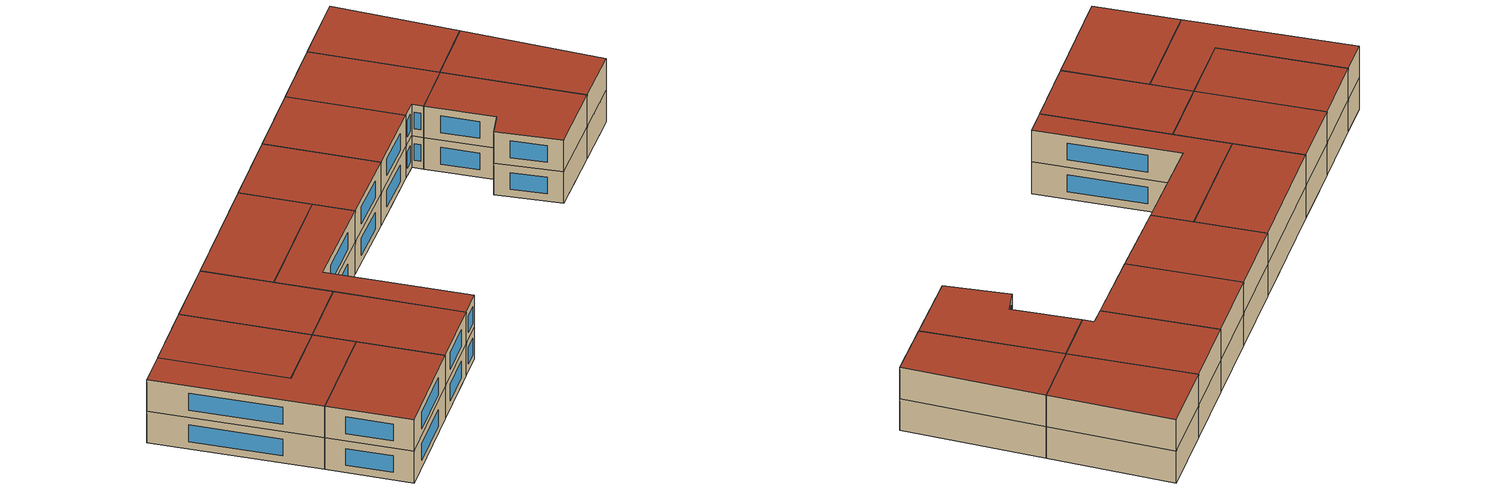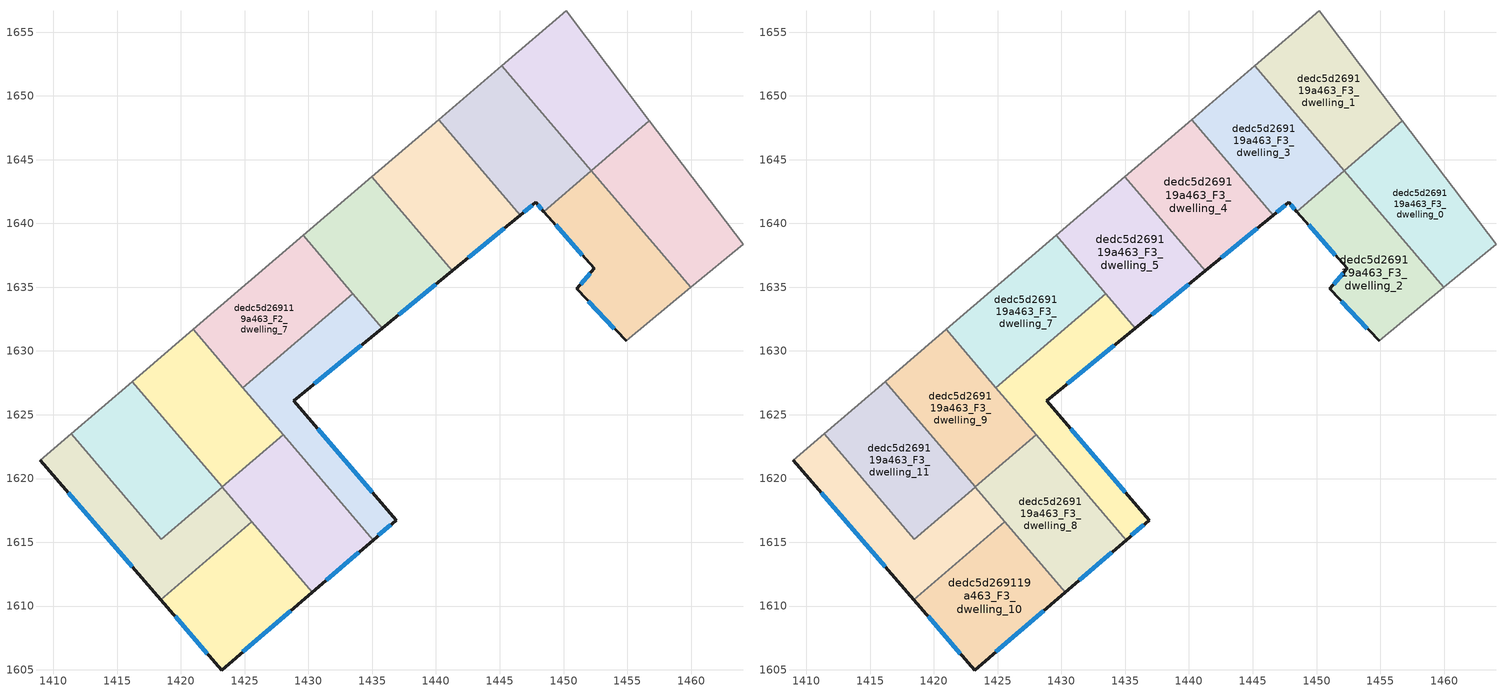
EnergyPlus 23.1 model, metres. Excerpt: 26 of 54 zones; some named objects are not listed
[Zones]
dedc5d269119a463_F2_dwelling_0
 floor to dedc5d269119a463_F1_dwelling_1 (EU_floor_Construction): 1454.6,1646.22 1462.45,1637.03 1460.31,1635.27 1452.49,1644.42 z6
 floor to dedc5d269119a463_F1_dwelling_0 (EU_floor_Construction): 1456.74,1648.04 1464.07,1638.38 1462.45,1637.03 1454.6,1646.22 z6
 floor to dedc5d269119a463_F1_dwelling_2 (EU_floor_Construction): 1452.49,1644.42 1460.31,1635.27 1459.98,1634.99 1452.17,1644.14 z6
 wall to dedc5d269119a463_F2_dwelling_1 (EU_wall_Construction): 1456.74,1648.04 1452.17,1644.14 z6:9
 wall adiabatic (EU_wall_Construction): 1459.98,1634.99 1464.07,1638.38 1456.74,1648.04 z6:9
 wall to dedc5d269119a463_F2_dwelling_2 (EU_wall_Construction): 1452.19,1644.12 1459.98,1634.99 z6:9
 wall to dedc5d269119a463_F2_dwelling_3 (EU_wall_Construction): 1452.17,1644.14 1452.19,1644.12 z6:9
dedc5d269119a463_F2_dwelling_1
 floor to dedc5d269119a463_F1_dwelling_0 (EU_floor_Construction): 1450.2,1656.67 1456.74,1648.04 1454.6,1646.22 1447.59,1654.44 z6
 floor to dedc5d269119a463_F1_dwelling_1 (EU_floor_Construction): 1447.59,1654.44 1454.6,1646.22 1452.49,1644.42 1445.48,1652.63 z6
 floor to dedc5d269119a463_F1_dwelling_2 (EU_floor_Construction): 1445.48,1652.63 1452.49,1644.42 1452.17,1644.14 1445.15,1652.36 z6
 wall adiabatic (EU_wall_Construction): 1456.74,1648.04 1450.2,1656.67 1445.15,1652.36 z6:9
 wall to dedc5d269119a463_F2_dwelling_3 (EU_wall_Construction): 1445.15,1652.36 1452.17,1644.14 z6:9
dedc5d269119a463_F2_dwelling_10
 floor to dedc5d269119a463_F1_dwelling_11 (EU_floor_Construction): 1425.05,1616.16 1429.78,1610.63 1427.56,1608.73 1422.83,1614.27 z6
 floor to dedc5d269119a463_F1_dwelling_13 (EU_floor_Construction): 1420.62,1612.38 1425.35,1606.83 1423.19,1604.98 1418.42,1610.5 z6
 floor to dedc5d269119a463_F1_dwelling_10 (EU_floor_Construction): 1425.56,1616.6 1430.29,1611.07 1429.78,1610.63 1425.05,1616.16 z6
 floor to dedc5d269119a463_F1_dwelling_12 (EU_floor_Construction): 1422.83,1614.27 1427.56,1608.73 1425.35,1606.83 1420.62,1612.38 z6
 wall outside (EU_wall_Construction): 1418.41,1610.5 1423.19,1604.98 1430.29,1611.07 z6:9
 wall to dedc5d269119a463_F2_dwelling_12 (EU_wall_Construction): 1425.57,1616.6 1418.41,1610.5 z6:9
 wall to dedc5d269119a463_F2_dwelling_8 (EU_wall_Construction): 1430.29,1611.07 1425.57,1616.6 z6:9
 window (EU_Window_Construction): 1419.54,1609.2 1422.07,1606.27 / 1424.86,1606.41 1428.62,1609.64 z6.7:8.3
dedc5d269119a463_F2_dwelling_11
 floor to dedc5d269119a463_F1_dwelling_11 (EU_floor_Construction): 1415.66,1627.17 1422.72,1618.9 1420.5,1617 1413.44,1625.27 z6
 floor to dedc5d269119a463_F1_dwelling_12 (EU_floor_Construction): 1413.44,1625.27 1420.5,1617 1418.45,1615.25 1411.39,1623.53 z6
 floor to dedc5d269119a463_F1_dwelling_10 (EU_floor_Construction): 1416.17,1627.61 1423.23,1619.33 1422.72,1618.9 1415.66,1627.17 z6
 wall to dedc5d269119a463_F2_dwelling_12 (EU_wall_Construction): 1411.39,1623.53 1418.45,1615.25 1423.23,1619.33 z6:9
 wall adiabatic (EU_wall_Construction): 1416.17,1627.61 1411.39,1623.53 z6:9
 wall to dedc5d269119a463_F2_dwelling_9 (EU_wall_Construction): 1423.23,1619.34 1416.17,1627.61 z6:9
dedc5d269119a463_F2_dwelling_12
 floor to dedc5d269119a463_F1_dwelling_13 (EU_floor_Construction): 1411.22,1623.38 1420.62,1612.38 1418.42,1610.5 1408.95,1621.44 z6
 floor to dedc5d269119a463_F1_dwelling_12 (EU_floor_Construction): 1420.5,1617 1422.83,1614.27 1420.62,1612.38 1411.22,1623.38 1411.39,1623.53 1418.45,1615.25 z6
 floor to dedc5d269119a463_F1_dwelling_11 (EU_floor_Construction): 1422.72,1618.9 1425.05,1616.16 1422.83,1614.27 1420.5,1617 z6
 floor to dedc5d269119a463_F1_dwelling_10 (EU_floor_Construction): 1423.23,1619.33 1425.56,1616.6 1425.05,1616.16 1422.72,1618.9 z6
 wall outside (EU_wall_Construction): 1408.95,1621.44 1418.41,1610.5 z6:9
 wall adiabatic (EU_wall_Construction): 1411.39,1623.53 1408.95,1621.44 z6:9
 wall to dedc5d269119a463_F2_dwelling_8 (EU_wall_Construction): 1425.56,1616.6 1423.23,1619.33 z6:9
 window (EU_Window_Construction): 1411.17,1618.87 1416.19,1613.07 z6.7:8.3
dedc5d269119a463_F2_dwelling_2
 floor to dedc5d269119a463_F1_dwelling_2 (EU_floor_Construction): 1452.19,1644.12 1459.98,1634.99 1458.16,1633.49 1458.07,1633.42 1458.01,1633.37 1450.24,1642.46 z6
 floor to dedc5d269119a463_F1_dwelling_3 (EU_floor_Construction): 1450.24,1642.46 1458.01,1633.37 1454.9,1630.8 1451.02,1634.88 1452.41,1636.47 1448.45,1640.93 z6
 wall outside (EU_wall_Construction): 1448.45,1640.93 1452.41,1636.47 1451.02,1634.88 1454.9,1630.8 z6:9
 wall to dedc5d269119a463_F2_dwelling_3 (EU_wall_Construction): 1452.19,1644.12 1448.45,1640.93 z6:9
 wall adiabatic (EU_wall_Construction): 1454.9,1630.8 1459.98,1634.99 z6:9
 window (EU_Window_Construction): 1451.93,1633.92 1453.99,1631.75 / 1452.08,1636.1 1451.35,1635.25 / 1449.38,1639.88 1451.48,1637.52 z6.7:8.3
dedc5d269119a463_F2_dwelling_3
 floor to dedc5d269119a463_F1_dwelling_3 (EU_floor_Construction): 1443.21,1650.7 1450.24,1642.46 1448.45,1640.93 1447.82,1641.65 1447.56,1641.44 1441.15,1648.94 z6
 floor to dedc5d269119a463_F1_dwelling_2 (EU_floor_Construction): 1445.15,1652.36 1452.19,1644.12 1450.24,1642.46 1443.21,1650.7 z6
 floor to dedc5d269119a463_F1_dwelling_4 (EU_floor_Construction): 1441.15,1648.94 1447.56,1641.44 1446.59,1640.64 1440.2,1648.13 z6
 wall outside (EU_wall_Construction): 1446.59,1640.64 1447.82,1641.65 1448.45,1640.93 z6:9
 wall adiabatic (EU_wall_Construction): 1445.15,1652.36 1440.2,1648.13 z6:9
 wall to dedc5d269119a463_F2_dwelling_4 (EU_wall_Construction): 1440.2,1648.13 1446.59,1640.64 z6:9
 window (EU_Window_Construction): 1447.97,1641.48 1448.3,1641.1 / 1446.88,1640.88 1447.53,1641.41 z6.7:8.3
dedc5d269119a463_F2_dwelling_4
 floor to dedc5d269119a463_F1_dwelling_4 (EU_floor_Construction): 1440.2,1648.13 1446.59,1640.64 1443.22,1637.88 1436.89,1645.3 z6
 floor to dedc5d269119a463_F1_dwelling_5 (EU_floor_Construction): 1436.89,1645.3 1443.22,1637.88 1441.28,1636.29 1434.98,1643.67 z6
 wall outside (EU_wall_Construction): 1441.28,1636.29 1446.59,1640.64 z6:9
 wall adiabatic (EU_wall_Construction): 1440.2,1648.13 1434.98,1643.67 z6:9
 wall to dedc5d269119a463_F2_dwelling_5 (EU_wall_Construction): 1434.98,1643.67 1441.28,1636.29 z6:9
 window (EU_Window_Construction): 1442.53,1637.32 1445.34,1639.62 z6.7:8.3
dedc5d269119a463_F2_dwelling_5
 floor to dedc5d269119a463_F1_dwelling_5 (EU_floor_Construction): 1434.98,1643.67 1441.28,1636.29 1438.15,1633.73 1431.91,1641.04 z6
 floor to dedc5d269119a463_F1_dwelling_6 (EU_floor_Construction): 1431.91,1641.04 1438.15,1633.73 1435.79,1631.79 1429.58,1639.06 z6
 wall outside (EU_wall_Construction): 1435.79,1631.79 1441.28,1636.29 z6:9
 wall adiabatic (EU_wall_Construction): 1434.98,1643.67 1429.58,1639.06 z6:9
 wall to dedc5d269119a463_F2_dwelling_7 (EU_wall_Construction): 1429.58,1639.06 1433.49,1634.48 z6:9
 wall to dedc5d269119a463_F2_dwelling_6 (EU_wall_Construction): 1433.49,1634.48 1435.79,1631.79 z6:9
 window (EU_Window_Construction): 1437.08,1632.85 1439.99,1635.24 z6.7:8.3
dedc5d269119a463_F2_dwelling_6
 floor to dedc5d269119a463_F1_dwelling_8 (EU_floor_Construction): 1428.83,1626.1 1436.89,1616.73 1435.06,1615.17 1424.86,1627.11 1426.23,1628.28 1428.4,1625.74 z6
 floor to dedc5d269119a463_F1_dwelling_6 (EU_floor_Construction): 1433.49,1634.48 1435.79,1631.79 1433.01,1629.52 1430.76,1632.15 z6
 floor to dedc5d269119a463_F1_dwelling_7 (EU_floor_Construction): 1430.76,1632.15 1433.01,1629.52 1428.39,1625.74 1426.23,1628.28 z6
 wall outside (EU_wall_Construction): 1435.06,1615.17 1436.89,1616.73 1428.83,1626.1 1435.79,1631.79 z6:9
 wall to dedc5d269119a463_F2_dwelling_7 (EU_wall_Construction): 1433.49,1634.48 1424.86,1627.11 z6:9
 wall to dedc5d269119a463_F2_dwelling_8 (EU_wall_Construction): 1428.01,1623.42 1435.06,1615.17 z6:9
 wall to dedc5d269119a463_F2_dwelling_9 (EU_wall_Construction): 1424.86,1627.11 1428.01,1623.42 z6:9
 window (EU_Window_Construction): 1435,1618.93 1430.72,1623.9 / 1435.49,1615.53 1436.46,1616.37 / 1430.47,1627.44 1434.15,1630.46 z6.7:8.3
dedc5d269119a463_F2_dwelling_7
 floor to dedc5d269119a463_F1_dwelling_6 (EU_floor_Construction): 1429.58,1639.06 1433.49,1634.48 1430.76,1632.15 1426.85,1636.73 z6
 floor to dedc5d269119a463_F1_dwelling_7 (EU_floor_Construction): 1426.85,1636.73 1430.76,1632.15 1426.23,1628.28 1422.32,1632.86 z6
 floor to dedc5d269119a463_F1_dwelling_8 (EU_floor_Construction): 1422.32,1632.86 1426.23,1628.28 1424.86,1627.11 1420.95,1631.69 z6
 wall adiabatic (EU_wall_Construction): 1429.58,1639.06 1420.95,1631.69 z6:9
 wall to dedc5d269119a463_F2_dwelling_9 (EU_wall_Construction): 1420.95,1631.69 1424.86,1627.11 z6:9
dedc5d269119a463_F2_dwelling_8
 floor to dedc5d269119a463_F1_dwelling_10 (EU_floor_Construction): 1424.93,1620.8 1431.99,1612.53 1430.29,1611.07 1423.23,1619.34 z6
 floor to dedc5d269119a463_F1_dwelling_8 (EU_floor_Construction): 1428.01,1623.42 1435.06,1615.17 1434.36,1614.56 1427.31,1622.83 z6
 floor to dedc5d269119a463_F1_dwelling_9 (EU_floor_Construction): 1427.31,1622.83 1434.36,1614.56 1434.21,1614.43 1431.99,1612.53 1424.93,1620.8 z6
 wall outside (EU_wall_Construction): 1430.29,1611.07 1435.06,1615.17 z6:9
 wall to dedc5d269119a463_F2_dwelling_9 (EU_wall_Construction): 1428.01,1623.42 1423.23,1619.34 z6:9
 window (EU_Window_Construction): 1431.41,1612.03 1433.94,1614.2 z6.7:8.3
dedc5d269119a463_F2_dwelling_9
 floor to dedc5d269119a463_F1_dwelling_9 (EU_floor_Construction): 1420.25,1631.09 1427.31,1622.83 1424.93,1620.8 1417.88,1629.06 1420.14,1630.99 z6
 floor to dedc5d269119a463_F1_dwelling_10 (EU_floor_Construction): 1417.88,1629.06 1424.93,1620.8 1423.23,1619.34 1416.17,1627.61 z6
 floor to dedc5d269119a463_F1_dwelling_8 (EU_floor_Construction): 1420.95,1631.69 1428.01,1623.42 1427.31,1622.83 1420.25,1631.09 z6
 wall adiabatic (EU_wall_Construction): 1420.95,1631.69 1416.17,1627.61 z6:9
dedc5d269119a463_F3_dwelling_0
 floor to dedc5d269119a463_F2_dwelling_0 (EU_floor_Construction): 1456.74,1648.04 1464.07,1638.38 1459.98,1634.99 1452.17,1644.14 z9
 wall to dedc5d269119a463_F3_dwelling_1 (EU_wall_Construction): 1456.74,1648.04 1452.17,1644.14 z9:12
 wall adiabatic (EU_wall_Construction): 1459.98,1634.99 1464.07,1638.38 1456.74,1648.04 z9:12
 wall to dedc5d269119a463_F3_dwelling_2 (EU_wall_Construction): 1452.19,1644.12 1459.98,1634.99 z9:12
 wall to dedc5d269119a463_F3_dwelling_3 (EU_wall_Construction): 1452.17,1644.14 1452.19,1644.12 z9:12
 roof outside (EU_roof_Construction): 1464.07,1638.38 1456.74,1648.04 1452.17,1644.14 1459.98,1634.99 z12
dedc5d269119a463_F3_dwelling_1
 floor to dedc5d269119a463_F2_dwelling_1 (EU_floor_Construction): 1450.2,1656.67 1456.74,1648.04 1452.17,1644.14 1445.15,1652.36 z9
 wall adiabatic (EU_wall_Construction): 1456.74,1648.04 1450.2,1656.67 1445.15,1652.36 z9:12
 wall to dedc5d269119a463_F3_dwelling_3 (EU_wall_Construction): 1445.15,1652.36 1452.17,1644.14 z9:12
 roof outside (EU_roof_Construction): 1456.74,1648.04 1450.2,1656.67 1445.15,1652.36 1452.17,1644.14 z12
dedc5d269119a463_F3_dwelling_10
 floor to dedc5d269119a463_F2_dwelling_10 (EU_floor_Construction): 1425.57,1616.6 1430.29,1611.07 1423.19,1604.98 1418.41,1610.5 z9
 wall outside (EU_wall_Construction): 1418.41,1610.5 1423.19,1604.98 1430.29,1611.07 z9:12
 wall to dedc5d269119a463_F3_dwelling_12 (EU_wall_Construction): 1425.57,1616.6 1418.41,1610.5 z9:12
 wall to dedc5d269119a463_F3_dwelling_8 (EU_wall_Construction): 1430.29,1611.07 1425.57,1616.6 z9:12
 window (EU_Window_Construction): 1419.54,1609.2 1422.07,1606.27 / 1424.86,1606.41 1428.62,1609.64 z9.7:11.3
 roof outside (EU_roof_Construction): 1430.29,1611.07 1425.57,1616.6 1418.41,1610.5 1423.19,1604.98 z12
dedc5d269119a463_F3_dwelling_11
 floor to dedc5d269119a463_F2_dwelling_11 (EU_floor_Construction): 1416.17,1627.61 1423.23,1619.33 1418.45,1615.25 1411.39,1623.53 z9
 wall to dedc5d269119a463_F3_dwelling_12 (EU_wall_Construction): 1411.39,1623.53 1418.45,1615.25 1423.23,1619.33 z9:12
 wall adiabatic (EU_wall_Construction): 1416.17,1627.61 1411.39,1623.53 z9:12
 wall to dedc5d269119a463_F3_dwelling_9 (EU_wall_Construction): 1423.23,1619.34 1416.17,1627.61 z9:12
 roof outside (EU_roof_Construction): 1423.23,1619.33 1416.17,1627.61 1411.39,1623.53 1418.45,1615.25 z12
dedc5d269119a463_F3_dwelling_12
 floor to dedc5d269119a463_F2_dwelling_12 (EU_floor_Construction): 1423.23,1619.33 1425.57,1616.6 1418.41,1610.5 1408.95,1621.44 1411.39,1623.53 1418.45,1615.25 z9
 wall outside (EU_wall_Construction): 1408.95,1621.44 1418.41,1610.5 z9:12
 wall adiabatic (EU_wall_Construction): 1411.39,1623.53 1408.95,1621.44 z9:12
 wall to dedc5d269119a463_F3_dwelling_8 (EU_wall_Construction): 1425.56,1616.6 1423.23,1619.33 z9:12
 window (EU_Window_Construction): 1411.17,1618.87 1416.19,1613.07 z9.7:11.3
 roof outside (EU_roof_Construction): 1425.57,1616.6 1423.23,1619.33 1418.45,1615.25 1411.39,1623.53 1408.95,1621.44 1418.41,1610.5 z12
dedc5d269119a463_F3_dwelling_2
 floor to dedc5d269119a463_F2_dwelling_2 (EU_floor_Construction): 1452.19,1644.12 1459.98,1634.99 1454.9,1630.8 1451.02,1634.88 1452.41,1636.47 1448.45,1640.93 z9
 wall outside (EU_wall_Construction): 1448.45,1640.93 1452.41,1636.47 1451.02,1634.88 1454.9,1630.8 z9:12
 wall to dedc5d269119a463_F3_dwelling_3 (EU_wall_Construction): 1452.19,1644.12 1448.45,1640.93 z9:12
 wall adiabatic (EU_wall_Construction): 1454.9,1630.8 1459.98,1634.99 z9:12
 window (EU_Window_Construction): 1451.93,1633.92 1453.99,1631.75 / 1452.08,1636.1 1451.35,1635.25 / 1449.38,1639.88 1451.48,1637.52 z9.7:11.3
 roof outside (EU_roof_Construction): 1459.98,1634.99 1452.19,1644.12 1448.45,1640.93 1452.41,1636.47 1451.02,1634.88 1454.9,1630.8 z12
dedc5d269119a463_F3_dwelling_3
 floor to dedc5d269119a463_F2_dwelling_3 (EU_floor_Construction): 1445.15,1652.36 1452.19,1644.12 1448.45,1640.93 1447.82,1641.65 1446.59,1640.64 1440.2,1648.13 z9
 wall outside (EU_wall_Construction): 1446.59,1640.64 1447.82,1641.65 1448.45,1640.93 z9:12
 wall adiabatic (EU_wall_Construction): 1445.15,1652.36 1440.2,1648.13 z9:12
 wall to dedc5d269119a463_F3_dwelling_4 (EU_wall_Construction): 1440.2,1648.13 1446.59,1640.64 z9:12
 window (EU_Window_Construction): 1447.97,1641.48 1448.3,1641.1 / 1446.88,1640.88 1447.53,1641.41 z9.7:11.3
 roof outside (EU_roof_Construction): 1452.19,1644.12 1445.15,1652.36 1440.2,1648.13 1446.59,1640.64 1447.82,1641.65 1448.45,1640.93 z12
dedc5d269119a463_F3_dwelling_4
 floor to dedc5d269119a463_F2_dwelling_4 (EU_floor_Construction): 1440.2,1648.13 1446.59,1640.64 1441.28,1636.29 1434.98,1643.67 z9
 wall outside (EU_wall_Construction): 1441.28,1636.29 1446.59,1640.64 z9:12
 wall adiabatic (EU_wall_Construction): 1440.2,1648.13 1434.98,1643.67 z9:12
 wall to dedc5d269119a463_F3_dwelling_5 (EU_wall_Construction): 1434.98,1643.67 1441.28,1636.29 z9:12
 window (EU_Window_Construction): 1442.53,1637.32 1445.34,1639.62 z9.7:11.3
 roof outside (EU_roof_Construction): 1446.59,1640.64 1440.2,1648.13 1434.98,1643.67 1441.28,1636.29 z12
dedc5d269119a463_F3_dwelling_5
 floor to dedc5d269119a463_F2_dwelling_5 (EU_floor_Construction): 1434.98,1643.67 1441.28,1636.29 1435.79,1631.79 1429.58,1639.06 z9
 wall outside (EU_wall_Construction): 1435.79,1631.79 1441.28,1636.29 z9:12
 wall adiabatic (EU_wall_Construction): 1434.98,1643.67 1429.58,1639.06 z9:12
 wall to dedc5d269119a463_F3_dwelling_7 (EU_wall_Construction): 1429.58,1639.06 1433.49,1634.48 z9:12
 wall to dedc5d269119a463_F3_dwelling_6 (EU_wall_Construction): 1433.49,1634.48 1435.79,1631.79 z9:12
 window (EU_Window_Construction): 1437.08,1632.85 1439.99,1635.24 z9.7:11.3
 roof outside (EU_roof_Construction): 1441.28,1636.29 1434.98,1643.67 1429.58,1639.06 1435.79,1631.79 z12
dedc5d269119a463_F3_dwelling_6
 floor to dedc5d269119a463_F2_dwelling_6 (EU_floor_Construction): 1435.79,1631.79 1428.83,1626.1 1436.89,1616.73 1435.06,1615.17 1424.86,1627.11 1433.49,1634.48 z9
 wall outside (EU_wall_Construction): 1435.06,1615.17 1436.89,1616.73 1428.83,1626.1 1435.79,1631.79 z9:12
 wall to dedc5d269119a463_F3_dwelling_7 (EU_wall_Construction): 1433.49,1634.48 1424.86,1627.11 z9:12
 wall to dedc5d269119a463_F3_dwelling_8 (EU_wall_Construction): 1428.01,1623.42 1435.06,1615.17 z9:12
 wall to dedc5d269119a463_F3_dwelling_9 (EU_wall_Construction): 1424.86,1627.11 1428.01,1623.42 z9:12
 window (EU_Window_Construction): 1435,1618.93 1430.72,1623.9 / 1435.49,1615.53 1436.46,1616.37 / 1430.47,1627.44 1434.15,1630.46 z9.7:11.3
 roof outside (EU_roof_Construction): 1436.89,1616.73 1428.83,1626.1 1435.79,1631.79 1433.49,1634.48 1424.86,1627.11 1435.06,1615.17 z12
dedc5d269119a463_F3_dwelling_7
 floor to dedc5d269119a463_F2_dwelling_7 (EU_floor_Construction): 1429.58,1639.06 1433.49,1634.48 1424.86,1627.11 1420.95,1631.69 z9
 wall adiabatic (EU_wall_Construction): 1429.58,1639.06 1420.95,1631.69 z9:12
 wall to dedc5d269119a463_F3_dwelling_9 (EU_wall_Construction): 1420.95,1631.69 1424.86,1627.11 z9:12
 roof outside (EU_roof_Construction): 1433.49,1634.48 1429.58,1639.06 1420.95,1631.69 1424.86,1627.11 z12
dedc5d269119a463_F3_dwelling_8
 floor to dedc5d269119a463_F2_dwelling_8 (EU_floor_Construction): 1428.01,1623.42 1435.06,1615.17 1430.29,1611.07 1423.23,1619.34 z9
 wall outside (EU_wall_Construction): 1430.29,1611.07 1435.06,1615.17 z9:12
 wall to dedc5d269119a463_F3_dwelling_9 (EU_wall_Construction): 1428.01,1623.42 1423.23,1619.34 z9:12
 window (EU_Window_Construction): 1431.41,1612.03 1433.94,1614.2 z9.7:11.3
 roof outside (EU_roof_Construction): 1435.06,1615.17 1428.01,1623.42 1423.23,1619.34 1430.29,1611.07 z12
dedc5d269119a463_F3_dwelling_9
 floor to dedc5d269119a463_F2_dwelling_9 (EU_floor_Construction): 1420.95,1631.69 1428.01,1623.42 1423.23,1619.34 1416.17,1627.61 z9
 wall adiabatic (EU_wall_Construction): 1420.95,1631.69 1416.17,1627.61 z9:12
 roof outside (EU_roof_Construction): 1428.01,1623.42 1420.95,1631.69 1416.17,1627.61 1423.23,1619.34 z12
[Building]
EU S2 Campaign: North Axis=0; Terrain=City; Solar Distribution=FullExterior
[Site:Location]
Budapest.Ferenc.Liszt.Intl.AP: Latitude=47.437; Longitude=19.256; Time Zone=1; Elevation=185
[SizingPeriod:WeatherFileDays]
AnnualSizingPeriod: Begin Month=1; Begin Day of Month=1; End Month=12; End Day of Month=31; Day of Week for Start Day=Monday; Use Weather File Daylight Saving Period=No; Use Weather File Rain and Snow Indicators=No
[MATERIAL]
EU_InternalMass_Material: Roughness=MediumRough; Thickness=0.1; Conductivity=1; Density=1800; Specific Heat=900; Thermal Absorptance=0.9; Solar Absorptance=0.7; Visible Absorptance=0.7
[MATERIAL:NOMASS] Roughness=MediumRough; Thermal Absorptance=0.9; Solar Absorptance=0.7; Visible Absorptance=0.7
Name | Thermal Resistance
EU_wall_NoMass | 0.832559
EU_roof_NoMass | 1.39638
EU_floor_NoMass | 0.872794
[WINDOWMATERIAL:SIMPLEGLAZINGSYSTEM]
EU_Window_SimpleGlazing: UFactor=2.79869; Solar Heat Gain Coefficient=0.75; Visible Transmittance=0.75
[CONSTRUCTION]
EU_wall_Construction: EU_wall_NoMass
EU_roof_Construction: EU_roof_NoMass
EU_floor_Construction: EU_floor_NoMass
EU_Window_Construction: EU_Window_SimpleGlazing
EU_InternalMass_Construction: EU_InternalMass_Material
[ZONE] Type=1; Multiplier=1; Ceiling Height=autocalculate; Floor Area=autocalculate; Part of Total Floor Area=Yes
Name | Volume
dedc5d269119a463_F2_dwelling_0; dedc5d269119a463_F3_dwelling_0; dedc5d269119a463_F2_dwelling_10; dedc5d269119a463_F3_dwelling_10 | 205.033
dedc5d269119a463_F2_dwelling_1; dedc5d269119a463_F3_dwelling_1 | 205.01
dedc5d269119a463_F2_dwelling_11; dedc5d269119a463_F3_dwelling_11 | 205.008
dedc5d269119a463_F2_dwelling_12; dedc5d269119a463_F3_dwelling_12 | 205.024
dedc5d269119a463_F2_dwelling_2; dedc5d269119a463_F3_dwelling_2; dedc5d269119a463_F2_dwelling_3; dedc5d269119a463_F3_dwelling_3 | 206.947
dedc5d269119a463_F2_dwelling_4; dedc5d269119a463_F3_dwelling_4 | 201.192
dedc5d269119a463_F2_dwelling_5; dedc5d269119a463_F3_dwelling_5; dedc5d269119a463_F2_dwelling_7; dedc5d269119a463_F3_dwelling_7 | 205.021
dedc5d269119a463_F2_dwelling_6; dedc5d269119a463_F3_dwelling_6 | 205
dedc5d269119a463_F2_dwelling_8; dedc5d269119a463_F3_dwelling_8 | 205.044
dedc5d269119a463_F2_dwelling_9; dedc5d269119a463_F3_dwelling_9 | 205.027
[INTERNALMASS] Construction=EU_InternalMass_Construction
Name | Zone or ZoneList | Surface Area
dedc5d269119a463_F2_dwelling_0_EU_InternalMass | dedc5d269119a463_F2_dwelling_0 | 68.3447
dedc5d269119a463_F2_dwelling_1_EU_InternalMass | dedc5d269119a463_F2_dwelling_1 | 68.3371
dedc5d269119a463_F2_dwelling_2_EU_InternalMass | dedc5d269119a463_F2_dwelling_2 | 68.9816
dedc5d269119a463_F2_dwelling_3_EU_InternalMass | dedc5d269119a463_F2_dwelling_3 | 68.9829
dedc5d269119a463_F2_dwelling_4_EU_InternalMass | dedc5d269119a463_F2_dwelling_4 | 67.0638
dedc5d269119a463_F2_dwelling_5_EU_InternalMass | dedc5d269119a463_F2_dwelling_5 | 68.3403
dedc5d269119a463_F2_dwelling_6_EU_InternalMass | dedc5d269119a463_F2_dwelling_6 | 68.3325
dedc5d269119a463_F2_dwelling_7_EU_InternalMass | dedc5d269119a463_F2_dwelling_7 | 68.3415
dedc5d269119a463_F2_dwelling_8_EU_InternalMass | dedc5d269119a463_F2_dwelling_8 | 68.3471
dedc5d269119a463_F2_dwelling_9_EU_InternalMass | dedc5d269119a463_F2_dwelling_9 | 68.343
dedc5d269119a463_F2_dwelling_10_EU_InternalMass | dedc5d269119a463_F2_dwelling_10 | 68.3455
dedc5d269119a463_F2_dwelling_11_EU_InternalMass | dedc5d269119a463_F2_dwelling_11 | 68.3355
dedc5d269119a463_F2_dwelling_12_EU_InternalMass | dedc5d269119a463_F2_dwelling_12 | 68.3415
dedc5d269119a463_F3_dwelling_0_EU_InternalMass | dedc5d269119a463_F3_dwelling_0 | 68.3447
dedc5d269119a463_F3_dwelling_1_EU_InternalMass | dedc5d269119a463_F3_dwelling_1 | 68.3371
dedc5d269119a463_F3_dwelling_2_EU_InternalMass | dedc5d269119a463_F3_dwelling_2 | 68.9816
dedc5d269119a463_F3_dwelling_3_EU_InternalMass | dedc5d269119a463_F3_dwelling_3 | 68.9829
dedc5d269119a463_F3_dwelling_4_EU_InternalMass | dedc5d269119a463_F3_dwelling_4 | 67.0638
dedc5d269119a463_F3_dwelling_5_EU_InternalMass | dedc5d269119a463_F3_dwelling_5 | 68.3403
dedc5d269119a463_F3_dwelling_6_EU_InternalMass | dedc5d269119a463_F3_dwelling_6 | 68.3325
dedc5d269119a463_F3_dwelling_7_EU_InternalMass | dedc5d269119a463_F3_dwelling_7 | 68.3415
dedc5d269119a463_F3_dwelling_8_EU_InternalMass | dedc5d269119a463_F3_dwelling_8 | 68.3471
dedc5d269119a463_F3_dwelling_9_EU_InternalMass | dedc5d269119a463_F3_dwelling_9 | 68.343
dedc5d269119a463_F3_dwelling_10_EU_InternalMass | dedc5d269119a463_F3_dwelling_10 | 68.3455
dedc5d269119a463_F3_dwelling_11_EU_InternalMass | dedc5d269119a463_F3_dwelling_11 | 68.3355
dedc5d269119a463_F3_dwelling_12_EU_InternalMass | dedc5d269119a463_F3_dwelling_12 | 68.3415
[OTHEREQUIPMENT] Fuel Type=Electricity; Design Level Calculation Method=Watts/Area; Power per Zone Floor Area=1; Fraction Latent=0; Fraction Radiant=0; Fraction Lost=0; Carbon Dioxide Generation Rate=0; EndUse Subcategory=EU_Step8_InternalGains
Name | Zone or ZoneList or Space or SpaceList | Schedule
EU_Step8_InternalGain_dedc5d269119a463_F2_dwelling_0_f000 | dedc5d269119a463_F2_dwelling_0 | EU_Step8_GainSchedule_dedc5d269119a463_F2_dwelling_0_f000
EU_Step8_InternalGain_dedc5d269119a463_F2_dwelling_1_f000 | dedc5d269119a463_F2_dwelling_1 | EU_Step8_GainSchedule_dedc5d269119a463_F2_dwelling_1_f000
EU_Step8_InternalGain_dedc5d269119a463_F2_dwelling_2_f000 | dedc5d269119a463_F2_dwelling_2 | EU_Step8_GainSchedule_dedc5d269119a463_F2_dwelling_2_f000
EU_Step8_InternalGain_dedc5d269119a463_F2_dwelling_3_f000 | dedc5d269119a463_F2_dwelling_3 | EU_Step8_GainSchedule_dedc5d269119a463_F2_dwelling_3_f000
EU_Step8_InternalGain_dedc5d269119a463_F2_dwelling_4_f000 | dedc5d269119a463_F2_dwelling_4 | EU_Step8_GainSchedule_dedc5d269119a463_F2_dwelling_4_f000
EU_Step8_InternalGain_dedc5d269119a463_F2_dwelling_5_f000 | dedc5d269119a463_F2_dwelling_5 | EU_Step8_GainSchedule_dedc5d269119a463_F2_dwelling_5_f000
EU_Step8_InternalGain_dedc5d269119a463_F2_dwelling_6_f000 | dedc5d269119a463_F2_dwelling_6 | EU_Step8_GainSchedule_dedc5d269119a463_F2_dwelling_6_f000
EU_Step8_InternalGain_dedc5d269119a463_F2_dwelling_7_f000 | dedc5d269119a463_F2_dwelling_7 | EU_Step8_GainSchedule_dedc5d269119a463_F2_dwelling_7_f000
EU_Step8_InternalGain_dedc5d269119a463_F2_dwelling_8_f000 | dedc5d269119a463_F2_dwelling_8 | EU_Step8_GainSchedule_dedc5d269119a463_F2_dwelling_8_f000
EU_Step8_InternalGain_dedc5d269119a463_F2_dwelling_9_f000 | dedc5d269119a463_F2_dwelling_9 | EU_Step8_GainSchedule_dedc5d269119a463_F2_dwelling_9_f000
EU_Step8_InternalGain_dedc5d269119a463_F2_dwelling_10_f000 | dedc5d269119a463_F2_dwelling_10 | EU_Step8_GainSchedule_dedc5d269119a463_F2_dwelling_10_f000
EU_Step8_InternalGain_dedc5d269119a463_F2_dwelling_11_f000 | dedc5d269119a463_F2_dwelling_11 | EU_Step8_GainSchedule_dedc5d269119a463_F2_dwelling_11_f000
EU_Step8_InternalGain_dedc5d269119a463_F2_dwelling_12_f000 | dedc5d269119a463_F2_dwelling_12 | EU_Step8_GainSchedule_dedc5d269119a463_F2_dwelling_12_f000
EU_Step8_InternalGain_dedc5d269119a463_F3_dwelling_0_f000 | dedc5d269119a463_F3_dwelling_0 | EU_Step8_GainSchedule_dedc5d269119a463_F3_dwelling_0_f000
EU_Step8_InternalGain_dedc5d269119a463_F3_dwelling_1_f000 | dedc5d269119a463_F3_dwelling_1 | EU_Step8_GainSchedule_dedc5d269119a463_F3_dwelling_1_f000
EU_Step8_InternalGain_dedc5d269119a463_F3_dwelling_2_f000 | dedc5d269119a463_F3_dwelling_2 | EU_Step8_GainSchedule_dedc5d269119a463_F3_dwelling_2_f000
EU_Step8_InternalGain_dedc5d269119a463_F3_dwelling_3_f000 | dedc5d269119a463_F3_dwelling_3 | EU_Step8_GainSchedule_dedc5d269119a463_F3_dwelling_3_f000
EU_Step8_InternalGain_dedc5d269119a463_F3_dwelling_4_f000 | dedc5d269119a463_F3_dwelling_4 | EU_Step8_GainSchedule_dedc5d269119a463_F3_dwelling_4_f000
EU_Step8_InternalGain_dedc5d269119a463_F3_dwelling_5_f000 | dedc5d269119a463_F3_dwelling_5 | EU_Step8_GainSchedule_dedc5d269119a463_F3_dwelling_5_f000
EU_Step8_InternalGain_dedc5d269119a463_F3_dwelling_6_f000 | dedc5d269119a463_F3_dwelling_6 | EU_Step8_GainSchedule_dedc5d269119a463_F3_dwelling_6_f000
EU_Step8_InternalGain_dedc5d269119a463_F3_dwelling_7_f000 | dedc5d269119a463_F3_dwelling_7 | EU_Step8_GainSchedule_dedc5d269119a463_F3_dwelling_7_f000
EU_Step8_InternalGain_dedc5d269119a463_F3_dwelling_8_f000 | dedc5d269119a463_F3_dwelling_8 | EU_Step8_GainSchedule_dedc5d269119a463_F3_dwelling_8_f000
EU_Step8_InternalGain_dedc5d269119a463_F3_dwelling_9_f000 | dedc5d269119a463_F3_dwelling_9 | EU_Step8_GainSchedule_dedc5d269119a463_F3_dwelling_9_f000
EU_Step8_InternalGain_dedc5d269119a463_F3_dwelling_10_f000 | dedc5d269119a463_F3_dwelling_10 | EU_Step8_GainSchedule_dedc5d269119a463_F3_dwelling_10_f000
EU_Step8_InternalGain_dedc5d269119a463_F3_dwelling_11_f000 | dedc5d269119a463_F3_dwelling_11 | EU_Step8_GainSchedule_dedc5d269119a463_F3_dwelling_11_f000
EU_Step8_InternalGain_dedc5d269119a463_F3_dwelling_12_f000 | dedc5d269119a463_F3_dwelling_12 | EU_Step8_GainSchedule_dedc5d269119a463_F3_dwelling_12_f000
[ZONEVENTILATION:DESIGNFLOWRATE] Schedule=EU_AlwaysOn; Design Flow Rate Calculation Method=AirChanges/Hour; Air Changes per Hour=0.475469; Ventilation Type=Natural; Fan Pressure Rise=0; Fan Total Efficiency=1; Constant Term Coefficient=1; Temperature Term Coefficient=0; Velocity Term Coefficient=0; Velocity Squared Term Coefficient=0; Minimum Indoor Temperature=-100; Maximum Indoor Temperature=100; Delta Temperature=-100; Minimum Outdoor Temperature=-100; Maximum Outdoor Temperature=100; Maximum Wind Speed=40
Name | Zone or ZoneList or Space or SpaceList
EU_ConstantAir_dedc5d269119a463_F2_dwelling_0 | dedc5d269119a463_F2_dwelling_0
EU_ConstantAir_dedc5d269119a463_F2_dwelling_1 | dedc5d269119a463_F2_dwelling_1
EU_ConstantAir_dedc5d269119a463_F2_dwelling_2 | dedc5d269119a463_F2_dwelling_2
EU_ConstantAir_dedc5d269119a463_F2_dwelling_3 | dedc5d269119a463_F2_dwelling_3
EU_ConstantAir_dedc5d269119a463_F2_dwelling_4 | dedc5d269119a463_F2_dwelling_4
EU_ConstantAir_dedc5d269119a463_F2_dwelling_5 | dedc5d269119a463_F2_dwelling_5
EU_ConstantAir_dedc5d269119a463_F2_dwelling_6 | dedc5d269119a463_F2_dwelling_6
EU_ConstantAir_dedc5d269119a463_F2_dwelling_7 | dedc5d269119a463_F2_dwelling_7
EU_ConstantAir_dedc5d269119a463_F2_dwelling_8 | dedc5d269119a463_F2_dwelling_8
EU_ConstantAir_dedc5d269119a463_F2_dwelling_9 | dedc5d269119a463_F2_dwelling_9
EU_ConstantAir_dedc5d269119a463_F2_dwelling_10 | dedc5d269119a463_F2_dwelling_10
EU_ConstantAir_dedc5d269119a463_F2_dwelling_11 | dedc5d269119a463_F2_dwelling_11
EU_ConstantAir_dedc5d269119a463_F2_dwelling_12 | dedc5d269119a463_F2_dwelling_12
EU_ConstantAir_dedc5d269119a463_F3_dwelling_0 | dedc5d269119a463_F3_dwelling_0
EU_ConstantAir_dedc5d269119a463_F3_dwelling_1 | dedc5d269119a463_F3_dwelling_1
EU_ConstantAir_dedc5d269119a463_F3_dwelling_2 | dedc5d269119a463_F3_dwelling_2
EU_ConstantAir_dedc5d269119a463_F3_dwelling_3 | dedc5d269119a463_F3_dwelling_3
EU_ConstantAir_dedc5d269119a463_F3_dwelling_4 | dedc5d269119a463_F3_dwelling_4
EU_ConstantAir_dedc5d269119a463_F3_dwelling_5 | dedc5d269119a463_F3_dwelling_5
EU_ConstantAir_dedc5d269119a463_F3_dwelling_6 | dedc5d269119a463_F3_dwelling_6
EU_ConstantAir_dedc5d269119a463_F3_dwelling_7 | dedc5d269119a463_F3_dwelling_7
EU_ConstantAir_dedc5d269119a463_F3_dwelling_8 | dedc5d269119a463_F3_dwelling_8
EU_ConstantAir_dedc5d269119a463_F3_dwelling_9 | dedc5d269119a463_F3_dwelling_9
EU_ConstantAir_dedc5d269119a463_F3_dwelling_10 | dedc5d269119a463_F3_dwelling_10
EU_ConstantAir_dedc5d269119a463_F3_dwelling_11 | dedc5d269119a463_F3_dwelling_11
EU_ConstantAir_dedc5d269119a463_F3_dwelling_12 | dedc5d269119a463_F3_dwelling_12
[HVACTEMPLATE:ZONE:IDEALLOADSAIRSYSTEM] System Availability Schedule=EU_AlwaysOn; Maximum Heating Supply Air Temperature=50; Minimum Cooling Supply Air Temperature=13; Maximum Heating Supply Air Humidity Ratio=0.0156; Minimum Cooling Supply Air Humidity Ratio=0.0077; Heating Limit=NoLimit; Cooling Limit=NoLimit; Heating Availability Schedule=EU_AlwaysOn; Cooling Availability Schedule=EU_CoolingOff; Dehumidification Control Type=ConstantSensibleHeatRatio; Cooling Sensible Heat Ratio=0.7; Dehumidification Setpoint=60; Humidification Control Type=None; Humidification Setpoint=30; Outdoor Air Method=None; Outdoor Air Flow Rate per Person=0.00944; Outdoor Air Flow Rate per Zone Floor Area=0; Outdoor Air Flow Rate per Zone=0; Demand Controlled Ventilation Type=None; Outdoor Air Economizer Type=NoEconomizer; Heat Recovery Type=None; Sensible Heat Recovery Effectiveness=0.7; Latent Heat Recovery Effectiveness=0.65
Name | Template Thermostat
dedc5d269119a463_F2_dwelling_0 | EU_HeatOnly_dedc5d269119a463_F2_dwelling_0
dedc5d269119a463_F2_dwelling_1 | EU_HeatOnly_dedc5d269119a463_F2_dwelling_1
dedc5d269119a463_F2_dwelling_2 | EU_HeatOnly_dedc5d269119a463_F2_dwelling_2
dedc5d269119a463_F2_dwelling_3 | EU_HeatOnly_dedc5d269119a463_F2_dwelling_3
dedc5d269119a463_F2_dwelling_4 | EU_HeatOnly_dedc5d269119a463_F2_dwelling_4
dedc5d269119a463_F2_dwelling_5 | EU_HeatOnly_dedc5d269119a463_F2_dwelling_5
dedc5d269119a463_F2_dwelling_6 | EU_HeatOnly_dedc5d269119a463_F2_dwelling_6
dedc5d269119a463_F2_dwelling_7 | EU_HeatOnly_dedc5d269119a463_F2_dwelling_7
dedc5d269119a463_F2_dwelling_8 | EU_HeatOnly_dedc5d269119a463_F2_dwelling_8
dedc5d269119a463_F2_dwelling_9 | EU_HeatOnly_dedc5d269119a463_F2_dwelling_9
dedc5d269119a463_F2_dwelling_10 | EU_HeatOnly_dedc5d269119a463_F2_dwelling_10
dedc5d269119a463_F2_dwelling_11 | EU_HeatOnly_dedc5d269119a463_F2_dwelling_11
dedc5d269119a463_F2_dwelling_12 | EU_HeatOnly_dedc5d269119a463_F2_dwelling_12
dedc5d269119a463_F3_dwelling_0 | EU_HeatOnly_dedc5d269119a463_F3_dwelling_0
dedc5d269119a463_F3_dwelling_1 | EU_HeatOnly_dedc5d269119a463_F3_dwelling_1
dedc5d269119a463_F3_dwelling_2 | EU_HeatOnly_dedc5d269119a463_F3_dwelling_2
dedc5d269119a463_F3_dwelling_3 | EU_HeatOnly_dedc5d269119a463_F3_dwelling_3
dedc5d269119a463_F3_dwelling_4 | EU_HeatOnly_dedc5d269119a463_F3_dwelling_4
dedc5d269119a463_F3_dwelling_5 | EU_HeatOnly_dedc5d269119a463_F3_dwelling_5
dedc5d269119a463_F3_dwelling_6 | EU_HeatOnly_dedc5d269119a463_F3_dwelling_6
dedc5d269119a463_F3_dwelling_7 | EU_HeatOnly_dedc5d269119a463_F3_dwelling_7
dedc5d269119a463_F3_dwelling_8 | EU_HeatOnly_dedc5d269119a463_F3_dwelling_8
dedc5d269119a463_F3_dwelling_9 | EU_HeatOnly_dedc5d269119a463_F3_dwelling_9
dedc5d269119a463_F3_dwelling_10 | EU_HeatOnly_dedc5d269119a463_F3_dwelling_10
dedc5d269119a463_F3_dwelling_11 | EU_HeatOnly_dedc5d269119a463_F3_dwelling_11
dedc5d269119a463_F3_dwelling_12 | EU_HeatOnly_dedc5d269119a463_F3_dwelling_12
[SIZING:ZONE] Zone Cooling Design Supply Air Temperature Input Method=SupplyAirTemperature; Zone Cooling Design Supply Air Temperature=13; Zone Heating Design Supply Air Temperature Input Method=SupplyAirTemperature; Zone Heating Design Supply Air Temperature=50; Zone Cooling Design Supply Air Humidity Ratio=0.008; Zone Heating Design Supply Air Humidity Ratio=0.008; Cooling Design Air Flow Method=DesignDay; Cooling Design Air Flow Rate=0; Cooling Minimum Air Flow per Zone Floor Area=0.000762; Cooling Minimum Air Flow=0; Cooling Minimum Air Flow Fraction=0.2; Heating Design Air Flow Method=DesignDay; Heating Design Air Flow Rate=0; Heating Maximum Air Flow per Zone Floor Area=0.002032; Heating Maximum Air Flow=0.141576; Heating Maximum Air Flow Fraction=0.3; Account for Dedicated Outdoor Air System=No; Dedicated Outdoor Air System Control Strategy=NeutralSupplyAir; Dedicated Outdoor Air Low Setpoint Temperature for Design=autosize; Dedicated Outdoor Air High Setpoint Temperature for Design=autosize; Zone Load Sizing Method=Sensible Load Only No Latent Load; Zone Latent Cooling Design Supply Air Humidity Ratio Input Method=HumidityRatioDifference; Zone Cooling Design Supply Air Humidity Ratio Difference=0.005; Zone Latent Heating Design Supply Air Humidity Ratio Input Method=HumidityRatioDifference; Zone Humidification Design Supply Air Humidity Ratio Difference=0.005
dedc5d269119a463_F2_dwelling_0; dedc5d269119a463_F2_dwelling_1; dedc5d269119a463_F2_dwelling_2; dedc5d269119a463_F2_dwelling_3; dedc5d269119a463_F2_dwelling_4; dedc5d269119a463_F2_dwelling_5; dedc5d269119a463_F2_dwelling_6; dedc5d269119a463_F2_dwelling_7; dedc5d269119a463_F2_dwelling_8; dedc5d269119a463_F2_dwelling_9; dedc5d269119a463_F2_dwelling_10; dedc5d269119a463_F2_dwelling_11; dedc5d269119a463_F2_dwelling_12; dedc5d269119a463_F3_dwelling_0; dedc5d269119a463_F3_dwelling_1; dedc5d269119a463_F3_dwelling_2; dedc5d269119a463_F3_dwelling_3; dedc5d269119a463_F3_dwelling_4; dedc5d269119a463_F3_dwelling_5; dedc5d269119a463_F3_dwelling_6; dedc5d269119a463_F3_dwelling_7; dedc5d269119a463_F3_dwelling_8; dedc5d269119a463_F3_dwelling_9; dedc5d269119a463_F3_dwelling_10; dedc5d269119a463_F3_dwelling_11; dedc5d269119a463_F3_dwelling_12
[SCHEDULE:CONSTANT]
Name | Hourly Value
EU_AlwaysOn | 1
EU_CoolingOff | 0
[SCHEDULE:FILE] Column Number=1; Rows to Skip at Top=0; Number of Hours of Data=8760; Column Separator=Comma; Interpolate to Timestep=No; Minutes per Item=60; Adjust Schedule for Daylight Savings=Yes
Name | File
EU_Step8_GainSchedule_dedc5d269119a463_F2_dwelling_0_f000 | ../../schedules/dedc5d269119a463/dedc5d269119a463_F2_dwelling_0_f000_gain.csv
EU_Step8_GainSchedule_dedc5d269119a463_F2_dwelling_1_f000 | ../../schedules/dedc5d269119a463/dedc5d269119a463_F2_dwelling_1_f000_gain.csv
EU_Step8_GainSchedule_dedc5d269119a463_F2_dwelling_2_f000 | ../../schedules/dedc5d269119a463/dedc5d269119a463_F2_dwelling_2_f000_gain.csv
EU_Step8_GainSchedule_dedc5d269119a463_F2_dwelling_3_f000 | ../../schedules/dedc5d269119a463/dedc5d269119a463_F2_dwelling_3_f000_gain.csv
EU_Step8_GainSchedule_dedc5d269119a463_F2_dwelling_4_f000 | ../../schedules/dedc5d269119a463/dedc5d269119a463_F2_dwelling_4_f000_gain.csv
EU_Step8_GainSchedule_dedc5d269119a463_F2_dwelling_5_f000 | ../../schedules/dedc5d269119a463/dedc5d269119a463_F2_dwelling_5_f000_gain.csv
EU_Step8_GainSchedule_dedc5d269119a463_F2_dwelling_6_f000 | ../../schedules/dedc5d269119a463/dedc5d269119a463_F2_dwelling_6_f000_gain.csv
EU_Step8_GainSchedule_dedc5d269119a463_F2_dwelling_7_f000 | ../../schedules/dedc5d269119a463/dedc5d269119a463_F2_dwelling_7_f000_gain.csv
EU_Step8_GainSchedule_dedc5d269119a463_F2_dwelling_8_f000 | ../../schedules/dedc5d269119a463/dedc5d269119a463_F2_dwelling_8_f000_gain.csv
EU_Step8_GainSchedule_dedc5d269119a463_F2_dwelling_9_f000 | ../../schedules/dedc5d269119a463/dedc5d269119a463_F2_dwelling_9_f000_gain.csv
EU_Step8_GainSchedule_dedc5d269119a463_F2_dwelling_10_f000 | ../../schedules/dedc5d269119a463/dedc5d269119a463_F2_dwelling_10_f000_gain.csv
EU_Step8_GainSchedule_dedc5d269119a463_F2_dwelling_11_f000 | ../../schedules/dedc5d269119a463/dedc5d269119a463_F2_dwelling_11_f000_gain.csv
EU_Step8_GainSchedule_dedc5d269119a463_F2_dwelling_12_f000 | ../../schedules/dedc5d269119a463/dedc5d269119a463_F2_dwelling_12_f000_gain.csv
EU_Step8_GainSchedule_dedc5d269119a463_F3_dwelling_0_f000 | ../../schedules/dedc5d269119a463/dedc5d269119a463_F3_dwelling_0_f000_gain.csv
EU_Step8_GainSchedule_dedc5d269119a463_F3_dwelling_1_f000 | ../../schedules/dedc5d269119a463/dedc5d269119a463_F3_dwelling_1_f000_gain.csv
EU_Step8_GainSchedule_dedc5d269119a463_F3_dwelling_2_f000 | ../../schedules/dedc5d269119a463/dedc5d269119a463_F3_dwelling_2_f000_gain.csv
EU_Step8_GainSchedule_dedc5d269119a463_F3_dwelling_3_f000 | ../../schedules/dedc5d269119a463/dedc5d269119a463_F3_dwelling_3_f000_gain.csv
EU_Step8_GainSchedule_dedc5d269119a463_F3_dwelling_4_f000 | ../../schedules/dedc5d269119a463/dedc5d269119a463_F3_dwelling_4_f000_gain.csv
EU_Step8_GainSchedule_dedc5d269119a463_F3_dwelling_5_f000 | ../../schedules/dedc5d269119a463/dedc5d269119a463_F3_dwelling_5_f000_gain.csv
EU_Step8_GainSchedule_dedc5d269119a463_F3_dwelling_6_f000 | ../../schedules/dedc5d269119a463/dedc5d269119a463_F3_dwelling_6_f000_gain.csv
EU_Step8_GainSchedule_dedc5d269119a463_F3_dwelling_7_f000 | ../../schedules/dedc5d269119a463/dedc5d269119a463_F3_dwelling_7_f000_gain.csv
EU_Step8_GainSchedule_dedc5d269119a463_F3_dwelling_8_f000 | ../../schedules/dedc5d269119a463/dedc5d269119a463_F3_dwelling_8_f000_gain.csv
EU_Step8_GainSchedule_dedc5d269119a463_F3_dwelling_9_f000 | ../../schedules/dedc5d269119a463/dedc5d269119a463_F3_dwelling_9_f000_gain.csv
EU_Step8_GainSchedule_dedc5d269119a463_F3_dwelling_10_f000 | ../../schedules/dedc5d269119a463/dedc5d269119a463_F3_dwelling_10_f000_gain.csv
EU_Step8_GainSchedule_dedc5d269119a463_F3_dwelling_11_f000 | ../../schedules/dedc5d269119a463/dedc5d269119a463_F3_dwelling_11_f000_gain.csv
EU_Step8_GainSchedule_dedc5d269119a463_F3_dwelling_12_f000 | ../../schedules/dedc5d269119a463/dedc5d269119a463_F3_dwelling_12_f000_gain.csv
